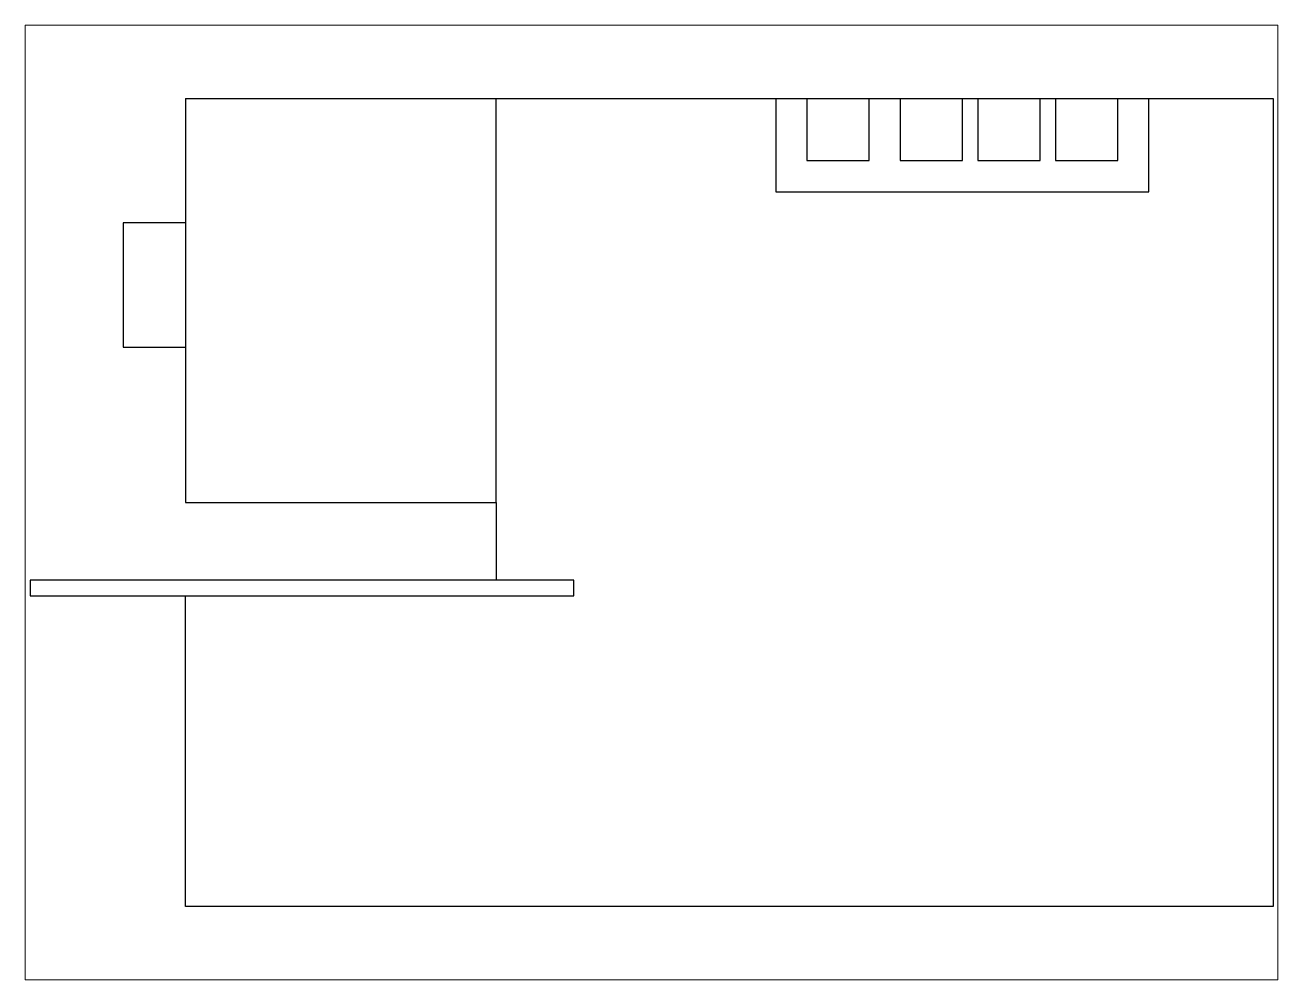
# Paper-space layout 'Layout1' of a CAD drawing. Header units: millimetres. Extents: x 1.05 to 9.45, y 0.8 to 7.2.
# The model-space entities are those that its viewports show. They can reach past a viewport. Long polylines and large blocks are cut down to what shows.
import ezdxf

# ---------------------------------------------------------------- set-up
doc = ezdxf.new("R2010")
doc.units = ezdxf.units.MM
doc.header["$MEASUREMENT"] = 0

# ---------------------------------------------------------------- blocks, each defined once
blk = doc.blocks.new('FRANKERINGSMASKIN_F')
for p, q in [((-20, 220), (-20, 180)), ((0, 220), (-20, 220)), ((-20, 180), (0, 180))]:
    blk.add_line(p, q)
for points in [[(0, 260), (0, 130), (100, 130), (100, 105), (-50, 105), (-50, 100), (125, 100), (125, 105), (100, 105)], [(0, 260), (350, 260), (350, 0), (0, 0), (0, 100)], [(100, 130), (100, 260)], [(190, 260), (190, 230), (310, 230), (310, 260)], [(200, 260), (200, 240), (220, 240), (220, 260)], [(230, 260), (230, 240), (250, 240), (250, 260)], [(255, 260), (255, 240), (275, 240), (275, 260)], [(280, 260), (280, 240), (300, 240), (300, 260)]]:
    blk.add_lwpolyline(points)

msp = doc.modelspace()

# ---------------------------------------------------------------- block references
msp.add_blockref('FRANKERINGSMASKIN_F', (0, 0))

psp = doc.layouts.get("Layout1")

# ---------------------------------------------------------------- viewports
at = {"layer": '0'}
psp.add_viewport(center=(5.25, 4), size=(8.4, 6.4), view_center_point=(149.973, 130.0078), view_height=307.176094, dxfattribs=at)

doc.saveas('drawing.dxf')
